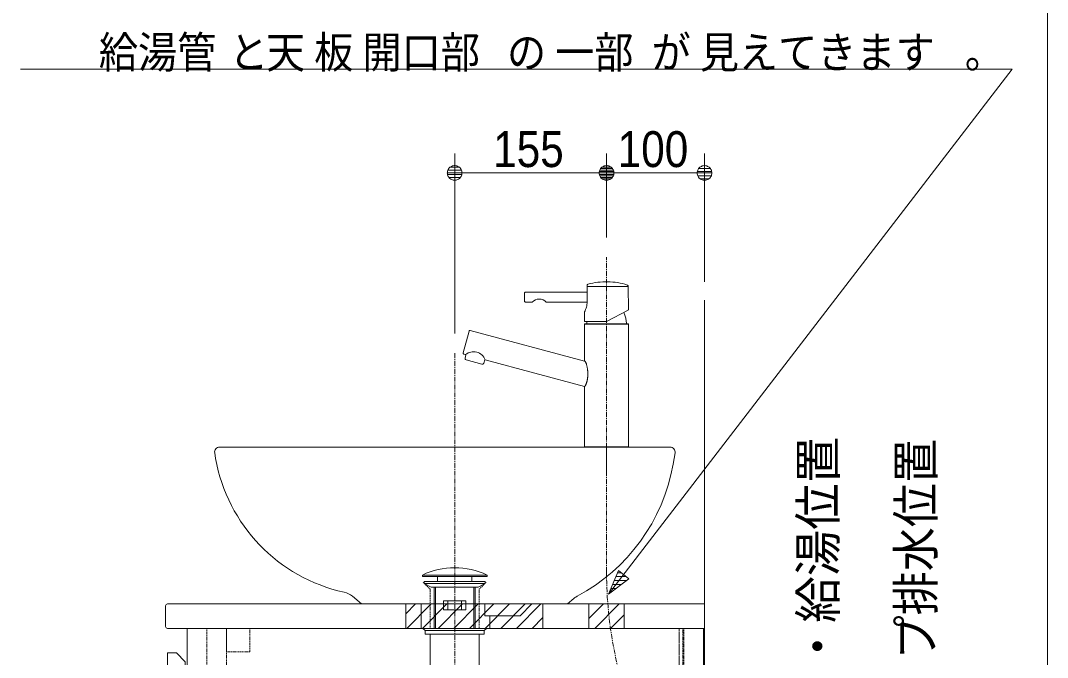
# Model space of a CAD drawing. Units: millimetres, scale not verified. Extents: x -6062 to 6062, y -3045 to 3045.
# Drawn here: x -3971 to -2922, y -1435 to -784 of the extents above; entities that cross this region are included whole.
import ezdxf
from ezdxf.enums import TextEntityAlignment as Align

# ---------------------------------------------------------------- set-up
doc = ezdxf.new("R2010")
doc.units = ezdxf.units.MM
doc.header["$LTSCALE"] = 20
doc.linetypes.add('CHAIN1', pattern=[8, 5, -1, 1, -1])
doc.linetypes.add('DASHED1', pattern=[1.8, 1.2, -0.6])
for name, color, linetype, lineweight in [('0-0_1図面枠', 7, 'Continuous', 9), ('0-1_4給排水', 7, 'Continuous', 9), ('0-2_5ボウル・キャビネット', 7, 'Continuous', 9), ('0-3_2寸法-2', 7, 'Continuous', 9), ('0-4_0', 7, 'Continuous', 9), ('0-5_2寸法-1', 7, 'Continuous', 9), ('0-6_2寸法-3', 7, 'Continuous', 9)]:
    doc.layers.add(name, color=color, linetype=linetype, lineweight=lineweight)
doc.styles.add('ＭＳ ゴシック', font='')
doc.styles.add('ＭＳ Ｐゴシック', font='')
doc.styles.get('ＭＳ ゴシック').set_extended_font_data('MS Gothic')
doc.styles.get('ＭＳ Ｐゴシック').set_extended_font_data('MS PGothic')

# ---------------------------------------------------------------- blocks, each defined once
blk = doc.blocks.new('グループ-4')
at = {"layer": '0-0_1図面枠'}
blk.add_line((-22700, 41000), (-22700, -48600), dxfattribs=at)
blk = doc.blocks.new('グループ-10')
at = {"layer": '0-2_5ボウル・キャビネット'}
blk.add_line((-40700, -27640), (-40700, -28060), dxfattribs=at)
blk.add_lwpolyline([(-40660, -28100), (-29700, -28100), (-29700, -27600), (-40660, -27600)], dxfattribs=at)
for points in [[(-40260, -28100), (-29720, -28100), (-29720, -41400), (-40260, -41400)], [(-40660, -40520), (-40580, -40600), (-40300, -40600), (-40300, -28780), (-40480, -28600), (-40660, -28600)]]:
    blk.add_lwpolyline(points, close=True, dxfattribs=at)
for centre, start, end in [((-40660, -27640), 90, 180), ((-40660, -28060), 180, 270)]:
    blk.add_arc(centre, 40, start, end, dxfattribs=at)
blk = doc.blocks.new('グループ-11')
at = {"layer": '0-2_5ボウル・キャビネット', "linetype": 'DASHED1'}
for p, q in [((-30220, -41400), (-30220, -28100)), ((-30120, -41400), (-30120, -28100)), ((-37920, -39600), (-30920, -39600))]:
    blk.add_line(p, q, dxfattribs=at)
for points in [[(-39860, -28100), (-39460, -28100), (-39460, -29700), (-39860, -29700)], [(-39460, -28100), (-38980, -28100), (-38980, -28580), (-39460, -28580)], [(-30220, -28100), (-30140, -28100), (-30140, -41360), (-30220, -41360)], [(-39900, -29475), (-40040, -29475), (-40040, -29235), (-39900, -29235), (-39900, -29115), (-40340, -29115), (-40340, -29595), (-39900, -29595)], [(-30120, -29100), (-29760, -29100), (-29760, -30700), (-30120, -30700)], [(-40040, -29235), (-39910, -29235), (-39910, -29475), (-40040, -29475)], [(-30120, -36600), (-29760, -36600), (-29760, -38200), (-30120, -38200)], [(-40260, -39600), (-37920, -39600), (-37920, -39280), (-38220, -39280), (-38220, -39200), (-40260, -39200)], [(-38210, -39200), (-30630, -39200), (-30630, -39280), (-38210, -39280)], [(-30620, -39280), (-30920, -39280), (-30920, -39600), (-30220, -39600), (-30220, -39200), (-30620, -39200)], [(-30120, -39200), (-29760, -39200), (-29760, -41360), (-30120, -41360)], [(-39660, -39600), (-39260, -39600), (-39260, -41360), (-39620, -41360), (-39660, -41320)], [(-39260, -39600), (-38780, -39600), (-38780, -40080), (-39260, -40080)], [(-39900, -40065), (-40040, -40065), (-40040, -39825), (-39900, -39825), (-39900, -39705), (-40340, -39705), (-40340, -40185), (-39900, -40185)], [(-40040, -39825), (-39910, -39825), (-39910, -40065), (-40040, -40065)]]:
    blk.add_lwpolyline(points, close=True, dxfattribs=at)
blk = doc.blocks.new('グループ-13')
at = {"layer": '0-2_5ボウル・キャビネット'}
blk.add_lwpolyline([(-41700, -41400), (-29700, -41400), (-29700, -21400)], dxfattribs=at)
for name in ['グループ-10', 'グループ-11']:
    blk.add_blockref(name, (0, 0), dxfattribs=at)
blk = doc.blocks.new('_Dot')
at = {"layer": '0-4_0'}
for p, q in [((-10, 0), (-20, 0)), ((9.78, 2), (-9.78, 2)), ((7.99, 6), (-7.99, 6)), ((9.16, -3.98), (-9.16, -3.98)), ((6, -7.98), (-6, -7.98))]:
    blk.add_line(p, q, dxfattribs=at)
for points in [[(10, 0), (9.92, 1.25), (9.69, 2.49), (9.3, 3.68), (8.76, 4.82), (8.09, 5.88), (7.29, 6.85), (6.37, 7.71), (5.36, 8.44), (4.26, 9.05), (3.09, 9.51), (1.87, 9.82), (0.63, 9.98), (-0.63, 9.98), (-1.87, 9.82), (-3.09, 9.51), (-4.26, 9.05), (-5.36, 8.44), (-6.37, 7.71), (-7.29, 6.85), (-8.09, 5.88), (-8.76, 4.82), (-9.3, 3.68), (-9.69, 2.49), (-9.92, 1.25), (-10, 0), (0, 0)], [(-10, 0), (-9.92, -1.25), (-9.69, -2.49), (-9.3, -3.68), (-8.76, -4.82), (-8.09, -5.88), (-7.29, -6.85), (-6.37, -7.71), (-5.36, -8.44), (-4.26, -9.05), (-3.09, -9.51), (-1.87, -9.82), (-0.63, -9.98), (0.63, -9.98), (1.87, -9.82), (3.09, -9.51), (4.26, -9.05), (5.36, -8.44), (6.37, -7.71), (7.29, -6.85), (8.09, -5.88), (8.76, -4.82), (9.3, -3.68), (9.69, -2.49), (9.92, -1.25), (10, 0), (0, 0)]]:
    blk.add_lwpolyline(points, close=True, dxfattribs=at)
blk = doc.blocks.new('グループ-14')
at = {"layer": '0-1_4給排水'}
for p, q in [((-31261.3, -21115.3), (-32093.3, -21115.3)), ((-33374.5, -21255.3), (-33374.5, -21415.3)), ((-32095, -21235.3), (-32097.7, -21433.2)), ((-33354.5, -21435.3), (-33217.4, -21435.3)), ((-32931.7, -21435.3), (-32097.8, -21435.3)), ((-32151.3, -21645.1), (-32151.3, -21815.3)), ((-31699.1, -21834.2), (-31260, -21600.7)), ((-31250, -21886), (-32150, -21886)), ((-32131.3, -21835.3), (-31703.8, -21835.3)), ((-32104.9, -21880), (-32101, -21835.3)), ((-31295.1, -21880), (-31301.5, -21806.5)), ((-34505.3, -22030.8), (-34624.3, -22475.1)), ((-34567.1, -22616.8), (-34242.5, -22703.7)), ((-31250, -24394), (-32150, -24394)), ((-31700, -24400), (-32140, -24400)), ((-31700, -24400), (-31260, -24400))]:
    blk.add_line(p, q, dxfattribs=at)
for points in [[(-32093.3, -21092.1), (-32093.3, -21115.3), (-32095, -21235.3), (-33354.5, -21235.3)], [(-31254.7, -21591.7), (-31261.3, -21115.3), (-31261.3, -21106.5)], [(-32150, -24394), (-32144, -24400), (-31700, -24400), (-31256, -24400), (-31250, -24394), (-31250, -21886), (-31256, -21880), (-31700, -21880), (-32144, -21880), (-32150, -21886), (-32150, -22641.2), (-34480.8, -22016.6)], [(-34610.2, -22499.6), (-34576.4, -22508.7), (-34569.6, -22510.5), (-34588.3, -22580)], [(-34205.8, -22682.5), (-34187.1, -22613), (-34180.4, -22614.8), (-32150, -23158.8), (-32150, -24394)], [(-32152.5, -23158.1), (-32149.6, -23157.9), (-32146.3, -23156.8), (-32143, -23154.9), (-32139.7, -23152.2), (-32136.4, -23148.6), (-32133.1, -23144.3), (-32129.7, -23139.1), (-32126.4, -23133.1), (-32123, -23126.3), (-32119.7, -23118.7), (-32116.3, -23110.3), (-32112.9, -23101.1), (-32109.6, -23091), (-32106.3, -23080.5), (-32103.2, -23069.8), (-32100.4, -23059), (-32097.7, -23048), (-32095.3, -23036.9), (-32093, -23025.7), (-32091, -23014.3), (-32089.2, -23002.8), (-32087.6, -22991.1), (-32086.2, -22979.3), (-32085.1, -22967.3), (-32084.1, -22955.2), (-32083.3, -22943), (-32082.8, -22930.6), (-32082.5, -22918.1), (-32082.3, -22905.5), (-32082.4, -22893), (-32082.7, -22880.5), (-32083.2, -22868), (-32084, -22855.5), (-32084.9, -22843.1), (-32086.1, -22830.7), (-32087.4, -22818.3), (-32089, -22805.9), (-32090.8, -22793.6), (-32092.8, -22781.3)], [(-32092.8, -22781.3), (-32095, -22769.1), (-32097.5, -22756.8), (-32100.1, -22744.6), (-32103, -22732.4), (-32106, -22720.7), (-32109, -22709.7), (-32112, -22699.6), (-32115, -22690.3), (-32118.1, -22681.7), (-32121.2, -22674), (-32124.3, -22667.1), (-32127.4, -22661.1), (-32130.6, -22655.8), (-32133.8, -22651.3), (-32137, -22647.7), (-32140.2, -22644.8), (-32143.4, -22642.8), (-32146.7, -22641.6), (-32150, -22641.2)]]:
    blk.add_lwpolyline(points, dxfattribs=at)
for centre, radius, start, end in [((-32073.3, -21092.1), 20, 142.8192, 180), ((-32073.3, -21092.1), 20, 105.63841, 142.8192), ((-31701.3, -22421), 1400, 88.95973, 105.6384), ((-31701.3, -22421), 1400, 72.28107, 88.95973), ((-31281.3, -21106.5), 20, 36.14053, 72.28107), ((-31281.3, -21106.5), 20, 0, 36.14053), ((-33354.5, -21255.3), 20, 135, 180), ((-33354.5, -21255.3), 20, 90, 135), ((-33074.5, -21575.3), 200, 90, 135.573), ((-33074.5, -21575.3), 200, 44.427, 90), ((-33354.5, -21415.3), 20, 180, 225), ((-33354.5, -21415.3), 20, 225, 270), ((-32547.7, -21427.1), 450, 332.36262, 345.78827), ((-32547.7, -21427.1), 450, 345.78827, 358.94747), ((-32131.3, -21645.1), 20, 166.18131, 180), ((-32131.3, -21645.1), 20, 152.36262, 166.18131), ((-31700, -21841.3), 400, 16.92348, 28.84696), ((-31700, -21841.3), 400, 5, 16.92348), ((-31264.7, -21591.8), 10, 297.99996, 329.39786), ((-31264.7, -21591.8), 10, 329.39786, 0.79576), ((-32131.3, -21815.3), 20, 180, 225), ((-32131.3, -21815.3), 20, 225, 270), ((-31703.8, -21825.3), 10, 270, 284.00001), ((-31703.8, -21825.3), 10, 284.00001, 298.00001), ((-34486, -22036), 20, 120, 164.99998), ((-34486, -22036), 20, 75.00002, 120), ((-34605, -22480.3), 20, 165.00002, 210), ((-34605, -22480.3), 20, 210, 254.99998), ((-34559.3, -22587.8), 30, 165, 210), ((-34559.3, -22587.8), 30, 210, 255), ((-34415.4, -22700), 250, 75, 130.08079), ((-34415.4, -22700), 250, 19.91921, 75), ((-34234.7, -22674.8), 30, 255, 300), ((-34234.7, -22674.8), 30, 300, 345)]:
    blk.add_arc(centre, radius, start, end, dxfattribs=at)
blk = doc.blocks.new('止水栓_側面')
at = {"layer": '0-1_4給排水', "linetype": 'CHAIN1'}
blk.add_line((-3010, 0), (1000, 0), dxfattribs=at)
at = {"layer": '0-1_4給排水'}
blk.add_lwpolyline([(-900, 1200), (-900, 600), (-1200, 600), (-1200, 1200)], dxfattribs=at)
for points in [[(-1950, 660), (-1850, 660), (-1850, 300), (-1950, 300)], [(-1330, 600), (-770, 600), (-770, 360), (-1330, 360)], [(-200, 600), (0, 600), (0, -600), (-200, -600)], [(-1450, -300), (-2010, -300), (-2010, 300), (-1450, 300)], [(-1450, 240), (-1430, 240), (-1430, -240), (-1450, -240)], [(-1430, 298), (-200, 298), (-200, -298), (-1430, -298)], [(-1250, 360), (-850, 360), (-850, 298), (-1250, 298)]]:
    blk.add_lwpolyline(points, close=True, dxfattribs=at)
blk = doc.blocks.new('グループ-15')
at = {"layer": '0-1_4給排水', "linetype": 'CHAIN1'}
for p, q in [((-31700, -24900), (-31700, -20520)), ((-31432.4, -29098.6), (-31537.6, -28574.6))]:
    blk.add_line(p, q, dxfattribs=at)
for points in [[(-31700, -26940.4), (-31700, -26772.8), (-31700, -26273.2), (-31700, -24400)], [(-31270, -31400), (-31270, -30900.5), (-31270, -30732.9)]]:
    blk.add_lwpolyline(points, dxfattribs=at)
for centre, start, end in [((-23396.3, -26940.4), 180, 191.35052), ((-39573.7, -30732.9), 0, 11.35052)]:
    blk.add_arc(centre, 8303.7, start, end, dxfattribs=at)
at = {"layer": '0-1_4給排水'}
for name, p in [('グループ-14', (0, 0)), ('止水栓_側面', (-30220, -32000))]:
    blk.add_blockref(name, p, dxfattribs=at)
blk = doc.blocks.new('グループ-17')
at = {"layer": '0-1_4給排水', "linetype": 'CHAIN1'}
blk.add_line((-34800, -22480), (-34800, -34520), dxfattribs=at)
at = {"layer": '0-1_4給排水'}
for p, q in [((-35220, -27260), (-35220, -28100)), ((-35190, -27260), (-35190, -28100)), ((-34410, -27260), (-34410, -28100)), ((-34380, -27260), (-34380, -28100))]:
    blk.add_line(p, q, dxfattribs=at)
for points in [[(-35460, -27010), (-34140, -27010), (-34140, -27040), (-35460, -27040)], [(-35150, -27040), (-34450, -27040), (-34450, -27140), (-35150, -27140)], [(-35420, -27140), (-34180, -27140), (-34180, -27180), (-35420, -27180)], [(-35281.3, -27260), (-35420, -27180), (-34180, -27180), (-34320.2, -27260)], [(-35030, -27540), (-34570, -27540), (-34570, -27720), (-35030, -27720)], [(-34940, -27540), (-34660, -27540), (-34660, -27720), (-34940, -27720)], [(-35400, -28140), (-35450, -28100), (-34150, -28100), (-34200, -28140)], [(-35400, -28140), (-34200, -28140), (-34200, -28220), (-35400, -28220)], [(-35300, -28220), (-34300, -28220), (-34300, -29260), (-35300, -29260)]]:
    blk.add_lwpolyline(points, close=True, dxfattribs=at)
blk.add_arc((-34800, -28387), 1527, 64.39147, 115.60853, dxfattribs=at)
blk = doc.blocks.new('グループ-19')
at = {"layer": '0-2_5ボウル・キャビネット'}
for p, q in [((-39698.5, -24517.4), (-39678.8, -24628.8)), ((-30400, -24400), (-39600, -24400)), ((-30342.2, -24748), (-30301.5, -24517.4)), ((-36885.8, -27444.1), (-36700, -27600))]:
    blk.add_line(p, q, dxfattribs=at)
at = {"layer": '0-2_5ボウル・キャビネット', "linetype": 'DASHED1'}
blk.add_lwpolyline([(-35440, -27160), (-35300, -27300), (-35300, -28100), (-34300, -28100), (-34300, -27300), (-34160, -27160)], dxfattribs=at)
at = {"layer": '0-2_5ボウル・キャビネット'}
for points in [[(-36700, -27600), (-32500, -27600), (-32367.8, -27489)], [(-35482.9, -27600), (-35482.9, -28100), (-34082.9, -28100), (-34082.9, -27850)], [(-33222.9, -27600), (-33462.9, -27840), (-34182.9, -27840), (-34182.9, -27600)]]:
    blk.add_lwpolyline(points, dxfattribs=at)
for centre, radius, start, end in [((-39600, -24500), 100, 138.0125, 190), ((-39600, -24500), 100, 90, 138.0125), ((-30400, -24500), 100, 41.9875, 90), ((-30400, -24500), 100, 350, 41.9875), ((-36330.5, -24038.4), 3400, 190, 257.65513), ((-34084.5, -24088.2), 3800, 298.03138, 350), ((-37142.9, -27750.5), 400, 50, 77.65513), ((-32110.6, -27795.5), 400, 118.03138, 130)]:
    blk.add_arc(centre, radius, start, end, dxfattribs=at)

msp = doc.modelspace()

# ---------------------------------------------------------------- linework, layer by layer
at = {"layer": '0-2_5ボウル・キャビネット'}
for p, q in [((-3577.5, -1390), (-3567.5, -1380)), ((-3576.5, -1405), (-3551.5, -1380)), ((-3560.5, -1405), (-3535.5, -1380)), ((-3544.5, -1405), (-3519.5, -1380)), ((-3528.5, -1405), (-3503.5, -1380)), ((-3512.5, -1405), (-3487.5, -1380)), ((-3496.5, -1405), (-3471.5, -1380)), ((-3480.5, -1405), (-3455.5, -1380)), ((-3464.5, -1405), (-3439.5, -1380)), ((-3390.5, -1395), (-3375.5, -1380)), ((-3384.5, -1405), (-3359.5, -1380)), ((-3368.5, -1405), (-3354.5, -1391)), ((-3448.5, -1405), (-3437.5, -1394))]:
    msp.add_line(p, q, dxfattribs=at)
for points in [[(-3577.5, -1380), (-3437.5, -1380), (-3437.5, -1405), (-3577.5, -1405)], [(-3390.5, -1380), (-3354.5, -1380), (-3354.5, -1405), (-3390.5, -1405)]]:
    msp.add_lwpolyline(points, close=True, dxfattribs=at)
at = {"layer": '0-2_5ボウル・キャビネット', "linetype": 'DASHED1'}
for points in [[(-3577.5, -1380), (-3437.5, -1380), (-3437.5, -1405), (-3577.5, -1405)], [(-3390.5, -1380), (-3354.5, -1380), (-3354.5, -1405), (-3390.5, -1405)]]:
    msp.add_lwpolyline(points, close=True, dxfattribs=at)
at = {"layer": '0-5_2寸法-1'}
for p, q in [((-3527.5, -1104), (-3527.5, -920)), ((-3372.5, -1006), (-3372.5, -920)), ((-3372.5, -1006), (-3372.5, -920)), ((-3272.5, -1051), (-3272.5, -920)), ((-3512.49, -940), (-3387.51, -940)), ((-3287.51, -940), (-3357.49, -940))]:
    msp.add_line(p, q, dxfattribs=at)
at = {"layer": '0-6_2寸法-3'}
for p, q in [((-3357.54, -1348.14), (-3361.29, -1348.14)), ((-3357.36, -1360.14), (-3366.38, -1360.14)), ((-3352.05, -1356.14), (-3364.68, -1356.14)), ((-3352.42, -1352.14), (-3362.99, -1352.14)), ((-3367.97, -1368.14), (-3369.78, -1368.14)), ((-3362.67, -1364.14), (-3368.08, -1364.14))]:
    msp.add_line(p, q, dxfattribs=at)
msp.add_lwpolyline([(-3370.63, -1370.14), (-2958.59, -834), (-3970.59, -834)], dxfattribs=at)
msp.add_lwpolyline([(-3349.63, -1354.31), (-3370.63, -1370.14), (-3360.36, -1345.94)], close=True, dxfattribs=at)
msp.add_lwpolyline([(-3349.63, -1354.31), (-3370.63, -1370.14), (-3360.36, -1345.94)], close=True, dxfattribs=at)

# ---------------------------------------------------------------- block references
at = {"layer": '0-0_1図面枠', "xscale": 0.05, "yscale": 0.05}
msp.add_blockref('グループ-4', (-1787.5, 0), dxfattribs=at)
at = {"layer": '0-1_4給排水', "xscale": 0.05, "yscale": 0.05}
for name in ['グループ-15', 'グループ-17']:
    msp.add_blockref(name, (-1787.5, 0), dxfattribs=at)
at = {"layer": '0-2_5ボウル・キャビネット', "xscale": 0.05, "yscale": 0.05}
for name in ['グループ-13', 'グループ-19']:
    msp.add_blockref(name, (-1787.5, 0), dxfattribs=at)
at = {"layer": '0-5_2寸法-1', "xscale": 0.7503418, "yscale": 0.7503418, "rotation": 180}
for p in [(-3527.5, -940), (-3372.5, -940)]:
    msp.add_blockref('_Dot', p, dxfattribs=at)
at = {"layer": '0-5_2寸法-1', "xscale": 0.7503418, "yscale": 0.7503418}
for p in [(-3372.5, -940), (-3272.5, -940)]:
    msp.add_blockref('_Dot', p, dxfattribs=at)

# ---------------------------------------------------------------- texts
at = {"layer": '0-3_2寸法-2', "style": 'ＭＳ Ｐゴシック'}
for s, width, p in [('壁給水・給湯位置', 0.95, (-3127.38, -1589.36)), ('Pトラップ排水位置', 0.9, (-3027.48, -1600.42))]:
    msp.add_text(s, height=36.66, rotation=90, dxfattribs=dict(at, width=width)).set_placement(p, align=Align.BOTTOM_LEFT)
at = {"layer": '0-5_2寸法-1', "style": 'ＭＳ Ｐゴシック', "width": 0.9}
for s, p in [('155', (-3488.22, -944.96)), ('100', (-3361.11, -944.96))]:
    msp.add_text(s, height=36.66, dxfattribs=at).set_placement(p, align=Align.BOTTOM_LEFT)
at = {"layer": '0-6_2寸法-3', "style": 'ＭＳ ゴシック', "width": 0.9}
for s, p in [('\u3000\u3000給湯管', (-3970.59, -842.78)), ('板', (-3670.86, -842.78)), ('開口部', (-3621.67, -842.78)), ('一部', (-3424.94, -842.78)), ('が', (-3326.57, -842.78)), ('と', (-3757.69, -842.78)), ('天', (-3720.04, -842.78)), ('の', (-3474.12, -842.78)), ('見えてきます', (-3277.39, -842.78)), ('。', (-3006.88, -842.78))]:
    msp.add_text(s, height=32.55, dxfattribs=at).set_placement(p, align=Align.BOTTOM_LEFT)

doc.saveas('drawing.dxf')
